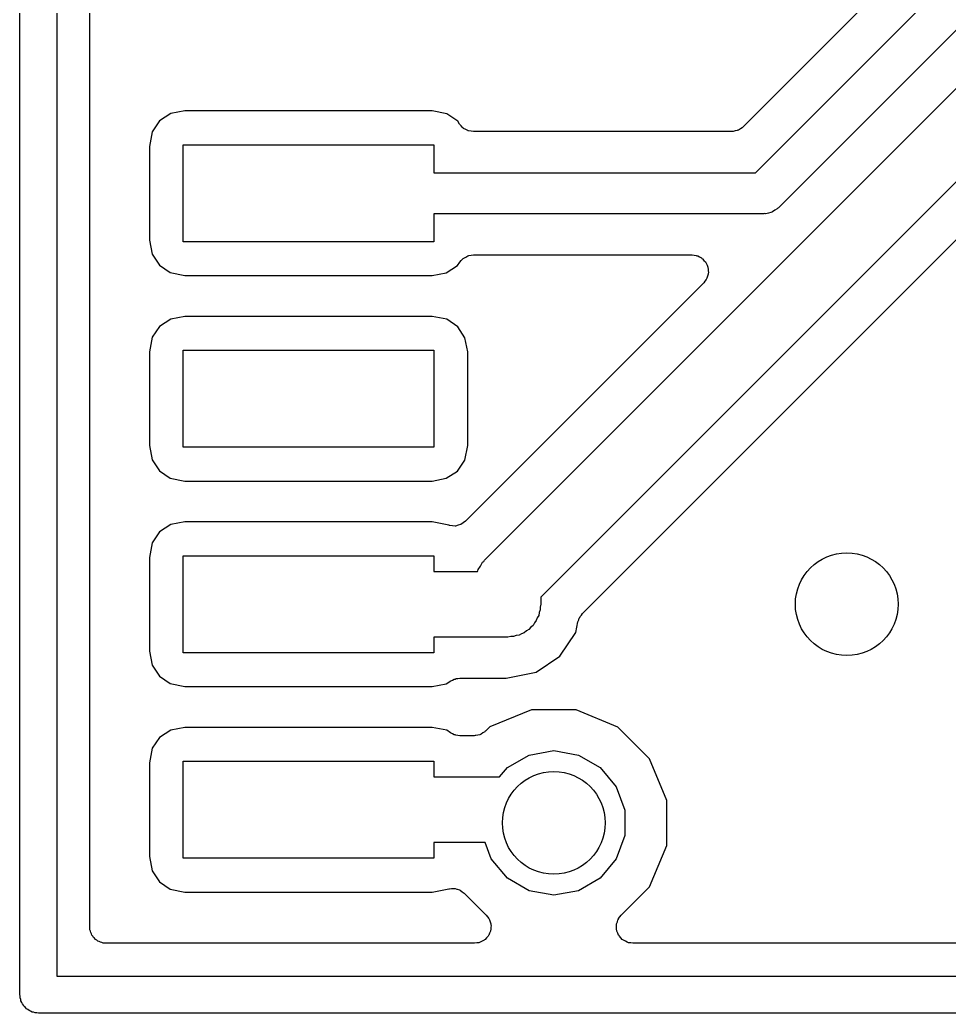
# Model space of a CAD drawing. Extents: x 25.3 to 49.5, y -85 to -25.3.
# Drawn here: x 25.29 to 31.03, y -84.95 to -78.81 of the extents above; entities that cross this region are included whole.
import ezdxf

# ---------------------------------------------------------------- set-up
doc = ezdxf.new("R2010")
doc.units = 0
doc.header["$MEASUREMENT"] = 0
doc.layers.add('BLACK', color=7, linetype='CONTINUOUS')

msp = doc.modelspace()

# ---------------------------------------------------------------- linework, layer by layer
at = {"layer": 'Black'}
for p, q in [((25.2857, -84.836), (25.2857, -25.4)), ((25.5143, -25.5143), (25.5143, -84.7217)), ((25.7175, -84.4169), (25.7175, -72.7267)), ((31.3896, -77.8402), (29.7576, -79.4722)), ((29.8331, -79.756), (31.7272, -77.8619)), ((31.9102, -78.0381), (29.9755, -79.9728)), ((28.1586, -82.1509), (31.3649, -78.9446)), ((31.5928, -79.2915), (28.5055, -82.3788)), ((26.3052, -79.3741), (26.2182, -79.391)), ((27.8347, -79.3741), (26.3052, -79.3741)), ((27.9247, -79.3921), (27.8347, -79.3741)), ((26.1498, -79.4359), (26.1043, -79.5034)), ((26.2182, -79.391), (26.1498, -79.4359)), ((27.9922, -79.4377), (27.9247, -79.3921)), ((28.0043, -79.4562), (27.9922, -79.4377)), ((28.0144, -79.4669), (28.0043, -79.4562)), ((28.0239, -79.4782), (28.0144, -79.4669)), ((28.0265, -79.4797), (28.0239, -79.4782)), ((28.0285, -79.4819), (28.0265, -79.4797)), ((28.0417, -79.4885), (28.0285, -79.4819)), ((28.0545, -79.4959), (28.0417, -79.4885)), ((28.0574, -79.4964), (28.0545, -79.4959)), ((28.06, -79.4977), (28.0574, -79.4964)), ((29.7205, -79.4959), (29.7075, -79.4982)), ((29.7244, -79.4936), (29.7205, -79.4959)), ((29.7287, -79.4925), (29.7244, -79.4936)), ((29.7396, -79.4849), (29.7287, -79.4925)), ((29.7511, -79.4782), (29.7396, -79.4849)), ((29.754, -79.4748), (29.7511, -79.4782)), ((29.7576, -79.4722), (29.754, -79.4748)), ((26.1043, -79.5034), (26.0862, -79.5934)), ((28.0747, -79.4994), (28.06, -79.4977)), ((28.0892, -79.502), (28.0747, -79.4994)), ((29.6858, -79.502), (28.0892, -79.502)), ((29.6902, -79.5012), (29.6858, -79.502)), ((29.6947, -79.5016), (29.6902, -79.5012)), ((29.7075, -79.4982), (29.6947, -79.5016)), ((26.0862, -79.5934), (26.0862, -80.173)), ((26.2954, -80.1827), (26.2954, -79.5833)), ((26.2954, -79.5833), (27.8448, -79.5833)), ((27.8448, -79.5833), (27.8448, -79.756)), ((27.8448, -79.756), (29.8331, -79.756)), ((28.7637, -82.4798), (31.2976, -79.9459)), ((29.9673, -79.9803), (29.953, -79.9886)), ((29.9709, -79.976), (29.9673, -79.9803)), ((29.9755, -79.9728), (29.9709, -79.976)), ((29.8857, -80.01), (27.8448, -80.01)), ((27.8448, -80.01), (27.8448, -80.1827)), ((29.8912, -80.009), (29.8857, -80.01)), ((29.8968, -80.0095), (29.8912, -80.009)), ((29.9128, -80.0052), (29.8968, -80.0095)), ((29.9291, -80.0023), (29.9128, -80.0052)), ((29.934, -79.9995), (29.9291, -80.0023)), ((29.9394, -79.9981), (29.934, -79.9995)), ((29.953, -79.9886), (29.9394, -79.9981)), ((26.0862, -80.173), (26.1031, -80.2599)), ((27.8448, -80.1827), (26.2954, -80.1827)), ((26.1031, -80.2599), (26.148, -80.3283)), ((28.0146, -80.2986), (28.0237, -80.2878)), ((28.0237, -80.2878), (28.0268, -80.286)), ((28.0268, -80.286), (28.0293, -80.2834)), ((28.0293, -80.2834), (28.042, -80.2772)), ((28.042, -80.2772), (28.0542, -80.2701)), ((28.0542, -80.2701), (28.0578, -80.2695)), ((28.0578, -80.2695), (28.061, -80.2679)), ((28.061, -80.2679), (28.0751, -80.2665)), ((28.0751, -80.2665), (28.089, -80.264)), ((28.089, -80.264), (29.441, -80.264)), ((29.441, -80.264), (29.4541, -80.2663)), ((29.4541, -80.2663), (29.4673, -80.2675)), ((29.4673, -80.2675), (29.4714, -80.2694)), ((29.4714, -80.2694), (29.4758, -80.2701)), ((29.4758, -80.2701), (29.4873, -80.2768)), ((29.4873, -80.2768), (29.4993, -80.2824)), ((29.4993, -80.2824), (29.5025, -80.2855)), ((29.5025, -80.2855), (29.5063, -80.2878)), ((29.5063, -80.2878), (29.5149, -80.2979)), ((26.148, -80.3283), (26.2155, -80.3738)), ((27.922, -80.375), (27.9904, -80.3301)), ((27.9904, -80.3301), (28.0048, -80.3088)), ((28.0048, -80.3088), (28.0146, -80.2986)), ((29.5149, -80.2979), (29.5243, -80.3073)), ((29.5243, -80.3073), (29.5262, -80.3114)), ((29.5262, -80.3114), (29.529, -80.3148)), ((29.529, -80.3148), (29.5336, -80.3273)), ((29.5336, -80.3273), (29.5392, -80.3393)), ((29.5392, -80.3393), (29.5396, -80.3438)), ((29.5396, -80.3438), (29.5411, -80.348)), ((29.5411, -80.348), (29.5411, -80.3612)), ((26.2155, -80.3738), (26.3055, -80.3919)), ((26.3055, -80.3919), (27.835, -80.3919)), ((27.835, -80.3919), (27.922, -80.375)), ((29.529, -80.4164), (29.5205, -80.4266)), ((29.5306, -80.4122), (29.529, -80.4164)), ((29.5331, -80.4085), (29.5306, -80.4122)), ((29.5366, -80.3957), (29.5331, -80.4085)), ((29.5411, -80.3832), (29.5366, -80.3957)), ((29.5411, -80.3612), (29.5423, -80.3745)), ((29.5423, -80.3745), (29.5411, -80.3788)), ((29.5411, -80.3788), (29.5411, -80.3832)), ((29.5129, -80.4374), (28.2274, -81.7229)), ((29.5205, -80.4266), (29.5129, -80.4374)), ((26.2182, -80.661), (26.1498, -80.7059)), ((26.3052, -80.6441), (26.2182, -80.661)), ((27.8347, -80.6441), (26.3052, -80.6441)), ((27.9247, -80.6621), (27.8347, -80.6441)), ((27.9922, -80.7077), (27.9247, -80.6621)), ((26.1498, -80.7059), (26.1043, -80.7734)), ((28.0371, -80.7761), (27.9922, -80.7077)), ((26.1043, -80.7734), (26.0862, -80.8634)), ((28.054, -80.863), (28.0371, -80.7761)), ((26.0862, -80.8634), (26.0862, -81.443)), ((26.2954, -81.4527), (26.2954, -80.8533)), ((26.2954, -80.8533), (27.8448, -80.8533)), ((27.8448, -80.8533), (27.8448, -81.4527)), ((28.054, -81.4426), (28.054, -80.863)), ((26.0862, -81.443), (26.1031, -81.5299)), ((27.8448, -81.4527), (26.2954, -81.4527)), ((28.0359, -81.5326), (28.054, -81.4426)), ((26.1031, -81.5299), (26.148, -81.5983)), ((27.9904, -81.6001), (28.0359, -81.5326)), ((26.148, -81.5983), (26.2155, -81.6439)), ((26.2155, -81.6439), (26.3055, -81.6619)), ((27.835, -81.6619), (27.922, -81.645)), ((27.922, -81.645), (27.9904, -81.6001)), ((26.3055, -81.6619), (27.835, -81.6619)), ((28.2274, -81.7229), (28.0397, -81.9106)), ((26.2182, -81.931), (26.1498, -81.9759)), ((26.3052, -81.9141), (26.2182, -81.931)), ((27.8347, -81.9141), (26.3052, -81.9141)), ((27.9366, -81.9345), (27.8347, -81.9141)), ((27.9416, -81.9369), (27.9366, -81.9345)), ((27.9425, -81.937), (27.9416, -81.9369)), ((27.9433, -81.9373), (27.9425, -81.937)), ((27.9601, -81.9385), (27.9433, -81.9373)), ((27.9767, -81.94), (27.9601, -81.9385)), ((27.9776, -81.9397), (27.9767, -81.94)), ((27.9785, -81.9398), (27.9776, -81.9397)), ((27.9946, -81.9352), (27.9785, -81.9398)), ((28.0108, -81.9308), (27.9946, -81.9352)), ((28.0115, -81.9303), (28.0108, -81.9308)), ((28.0124, -81.9301), (28.0115, -81.9303)), ((28.026, -81.9202), (28.0124, -81.9301)), ((28.0397, -81.9106), (28.026, -81.9202)), ((26.1498, -81.9759), (26.1043, -82.0434)), ((26.1043, -82.0434), (26.0862, -82.1334)), ((26.0862, -82.1334), (26.0862, -82.713)), ((26.2954, -82.7227), (26.2954, -82.1233)), ((26.2954, -82.1233), (27.8448, -82.1233)), ((27.8448, -82.1233), (27.8448, -82.2198)), ((28.1181, -82.2087), (28.1334, -82.187)), ((28.1334, -82.187), (28.1466, -82.164)), ((28.1466, -82.164), (28.1535, -82.1582)), ((28.1535, -82.1582), (28.1586, -82.1509)), ((27.8448, -82.2198), (28.1144, -82.2198)), ((28.1144, -82.2198), (28.1158, -82.2174)), ((28.1158, -82.2174), (28.1181, -82.2087)), ((28.5055, -82.3788), (28.5055, -82.423)), ((28.5055, -82.423), (28.5024, -82.4405)), ((28.5024, -82.4405), (28.5024, -82.4583)), ((28.4932, -82.4925), (28.4844, -82.5079)), ((28.4963, -82.475), (28.4932, -82.4925)), ((28.5024, -82.4583), (28.4963, -82.475)), ((28.7434, -82.5087), (28.7466, -82.5041)), ((28.7466, -82.5041), (28.7486, -82.4989)), ((28.7486, -82.4989), (28.7567, -82.4898)), ((28.7567, -82.4898), (28.7637, -82.4798)), ((28.4443, -82.565), (28.4329, -82.5787)), ((28.458, -82.5536), (28.4443, -82.565)), ((28.4668, -82.5382), (28.458, -82.5536)), ((28.4783, -82.5246), (28.4668, -82.5382)), ((28.4844, -82.5079), (28.4783, -82.5246)), ((28.7229, -82.5972), (28.7359, -82.5318)), ((28.7359, -82.5318), (28.7403, -82.5205)), ((28.7403, -82.5205), (28.7434, -82.5087)), ((28.3023, -82.6262), (27.8448, -82.6262)), ((27.8448, -82.6262), (27.8448, -82.7227)), ((28.3198, -82.6231), (28.3023, -82.6262)), ((28.3376, -82.6231), (28.3198, -82.6231)), ((28.3543, -82.617), (28.3376, -82.6231)), ((28.3718, -82.6139), (28.3543, -82.617)), ((28.3872, -82.6051), (28.3718, -82.6139)), ((28.4039, -82.599), (28.3872, -82.6051)), ((28.4175, -82.5875), (28.4039, -82.599)), ((28.4329, -82.5787), (28.4175, -82.5875)), ((28.6242, -82.7449), (28.7229, -82.5972)), ((26.0862, -82.713), (26.1031, -82.7999)), ((27.8448, -82.7227), (26.2954, -82.7227)), ((28.4765, -82.8436), (28.6242, -82.7449)), ((26.1031, -82.7999), (26.148, -82.8683)), ((26.148, -82.8683), (26.2155, -82.9138)), ((28.2923, -82.8802), (28.4765, -82.8436)), ((26.2155, -82.9138), (26.3055, -82.9319)), ((26.3055, -82.9319), (27.835, -82.9319)), ((27.835, -82.9319), (27.922, -82.915)), ((27.922, -82.915), (27.9496, -82.8969)), ((27.9496, -82.8969), (27.9604, -82.8922)), ((27.9604, -82.8922), (27.9706, -82.8863)), ((27.9706, -82.8863), (27.9765, -82.8853)), ((27.9765, -82.8853), (27.982, -82.8829)), ((27.982, -82.8829), (27.9938, -82.8822)), ((27.9938, -82.8822), (28.0054, -82.8802)), ((28.0054, -82.8802), (28.2923, -82.8802)), ((28.4479, -83.0757), (28.191, -83.1818)), ((28.7257, -83.0759), (28.4479, -83.0757)), ((28.9824, -83.1825), (28.7257, -83.0759)), ((26.2182, -83.201), (26.1498, -83.2459)), ((26.3052, -83.1841), (26.2182, -83.201)), ((27.8347, -83.1841), (26.3052, -83.1841)), ((27.9247, -83.2021), (27.8347, -83.1841)), ((27.9488, -83.2184), (27.9247, -83.2021)), ((27.9601, -83.2235), (27.9488, -83.2184)), ((27.9709, -83.2297), (27.9601, -83.2235)), ((27.9761, -83.2306), (27.9709, -83.2297)), ((27.981, -83.2328), (27.9761, -83.2306)), ((27.9934, -83.2336), (27.981, -83.2328)), ((28.0056, -83.2358), (27.9934, -83.2336)), ((28.0949, -83.2358), (28.0056, -83.2358)), ((28.0993, -83.235), (28.0949, -83.2358)), ((28.1037, -83.2354), (28.0993, -83.235)), ((28.1165, -83.232), (28.1037, -83.2354)), ((28.1297, -83.2297), (28.1165, -83.232)), ((28.1335, -83.2275), (28.1297, -83.2297)), ((28.1378, -83.2263), (28.1335, -83.2275)), ((28.1487, -83.2187), (28.1378, -83.2263)), ((28.1602, -83.212), (28.1487, -83.2187)), ((28.1631, -83.2086), (28.1602, -83.212)), ((28.1667, -83.2061), (28.1631, -83.2086)), ((28.191, -83.1818), (28.1667, -83.2061)), ((29.1787, -83.3791), (28.9824, -83.1825)), ((26.1498, -83.2459), (26.1043, -83.3134)), ((26.1043, -83.3134), (26.0862, -83.4034)), ((28.2994, -83.4325), (28.4336, -83.355)), ((28.4336, -83.355), (28.5862, -83.3281)), ((28.5862, -83.3281), (28.7388, -83.355)), ((28.7388, -83.355), (28.873, -83.4325)), ((26.0862, -83.4034), (26.0862, -83.983)), ((26.2954, -83.9927), (26.2954, -83.3933)), ((26.2954, -83.3933), (27.8448, -83.3933)), ((27.8448, -83.3933), (27.8448, -83.4898)), ((29.2848, -83.636), (29.1787, -83.3791)), ((28.2513, -83.4898), (28.2994, -83.4325)), ((28.873, -83.4325), (28.9726, -83.5512)), ((27.8448, -83.4898), (28.2513, -83.4898)), ((28.9726, -83.5512), (29.0256, -83.6968)), ((29.2846, -83.9138), (29.2848, -83.636)), ((29.0256, -83.6968), (29.0256, -83.8518)), ((29.0256, -83.8518), (28.9726, -83.9974)), ((28.1629, -83.8962), (27.8448, -83.8962)), ((27.8448, -83.8962), (27.8448, -83.9927)), ((28.1998, -83.9974), (28.1629, -83.8962)), ((29.178, -84.1705), (29.2846, -83.9138)), ((26.0862, -83.983), (26.1031, -84.0699)), ((27.8448, -83.9927), (26.2954, -83.9927)), ((28.2994, -84.1161), (28.1998, -83.9974)), ((28.9726, -83.9974), (28.873, -84.1161)), ((26.1031, -84.0699), (26.148, -84.1383)), ((26.148, -84.1383), (26.2155, -84.1838)), ((28.4336, -84.1936), (28.2994, -84.1161)), ((28.873, -84.1161), (28.7388, -84.1936)), ((26.2155, -84.1838), (26.3055, -84.2019)), ((26.3055, -84.2019), (27.835, -84.2019)), ((27.835, -84.2019), (27.9374, -84.182)), ((27.9374, -84.182), (27.9375, -84.182)), ((27.9375, -84.182), (27.9376, -84.182)), ((27.9376, -84.182), (27.9417, -84.1812)), ((27.9417, -84.1812), (27.9537, -84.181)), ((27.9537, -84.181), (27.9539, -84.181)), ((27.9539, -84.181), (27.9702, -84.1796)), ((27.9702, -84.1796), (27.9714, -84.1799)), ((27.9714, -84.1799), (27.9727, -84.1798)), ((27.9727, -84.1798), (27.9754, -84.1806)), ((27.9754, -84.1806), (27.9769, -84.1806)), ((27.9769, -84.1806), (27.9867, -84.1839)), ((27.9867, -84.1839), (27.9884, -84.1845)), ((27.9884, -84.1845), (28.0043, -84.1887)), ((28.0043, -84.1887), (28.0053, -84.1895)), ((28.0053, -84.1895), (28.0066, -84.1898)), ((28.0066, -84.1898), (28.009, -84.1917)), ((28.009, -84.1917), (28.0103, -84.1921)), ((28.0103, -84.1921), (28.0174, -84.1978)), ((28.0174, -84.1978), (28.0197, -84.1996)), ((28.0197, -84.1996), (28.0332, -84.209)), ((28.0332, -84.209), (28.1691, -84.3451)), ((28.5862, -84.2205), (28.4336, -84.1936)), ((28.7388, -84.1936), (28.5862, -84.2205)), ((29.0032, -84.345), (29.178, -84.1705)), ((28.1691, -84.3451), (28.1766, -84.356)), ((28.9955, -84.3559), (29.0032, -84.345)), ((28.1766, -84.356), (28.1851, -84.3661)), ((28.1851, -84.3661), (28.1867, -84.3703)), ((28.1867, -84.3703), (28.1893, -84.374)), ((28.1893, -84.374), (28.1927, -84.3868)), ((28.1927, -84.3868), (28.1972, -84.3993)), ((28.1972, -84.3993), (28.1972, -84.4038)), ((28.1972, -84.4038), (28.1984, -84.4081)), ((28.1984, -84.4081), (28.1972, -84.4213)), ((28.9738, -84.408), (28.9749, -84.4037)), ((28.9749, -84.4212), (28.9738, -84.408)), ((28.9749, -84.3993), (28.9795, -84.3867)), ((28.9749, -84.4037), (28.9749, -84.3993)), ((28.9795, -84.3867), (28.9829, -84.3739)), ((28.9829, -84.3739), (28.9855, -84.3703)), ((28.9855, -84.3703), (28.987, -84.3661)), ((28.987, -84.3661), (28.9955, -84.3559)), ((25.719, -84.4257), (25.7175, -84.4169)), ((25.719, -84.4345), (25.719, -84.4257)), ((25.7221, -84.4429), (25.719, -84.4345)), ((25.7236, -84.4516), (25.7221, -84.4429)), ((25.7281, -84.4593), (25.7236, -84.4516)), ((25.7311, -84.4677), (25.7281, -84.4593)), ((25.7368, -84.4745), (25.7311, -84.4677)), ((28.1851, -84.4677), (28.1822, -84.4712)), ((28.1897, -84.4553), (28.1851, -84.4677)), ((28.1953, -84.4433), (28.1897, -84.4553)), ((28.1957, -84.4388), (28.1953, -84.4433)), ((28.1972, -84.4345), (28.1957, -84.4388)), ((28.1972, -84.4213), (28.1972, -84.4345)), ((28.9749, -84.4345), (28.9749, -84.4212)), ((28.9764, -84.4387), (28.9749, -84.4345)), ((28.9768, -84.4431), (28.9764, -84.4387)), ((28.9824, -84.4552), (28.9768, -84.4431)), ((28.987, -84.4677), (28.9824, -84.4552)), ((28.9898, -84.4711), (28.987, -84.4677)), ((25.7413, -84.4822), (25.7368, -84.4745)), ((25.7481, -84.4879), (25.7413, -84.4822)), ((25.7538, -84.4947), (25.7481, -84.4879)), ((25.7615, -84.4992), (25.7538, -84.4947)), ((25.7683, -84.5049), (25.7615, -84.4992)), ((25.7767, -84.5079), (25.7683, -84.5049)), ((25.7844, -84.5124), (25.7767, -84.5079)), ((25.7931, -84.5139), (25.7844, -84.5124)), ((25.8015, -84.517), (25.7931, -84.5139)), ((25.8103, -84.517), (25.8015, -84.517)), ((25.8191, -84.5185), (25.8103, -84.517)), ((28.0972, -84.5185), (25.8191, -84.5185)), ((28.1102, -84.5162), (28.0972, -84.5185)), ((28.1234, -84.5151), (28.1102, -84.5162)), ((28.1275, -84.5132), (28.1234, -84.5151)), ((28.1319, -84.5124), (28.1275, -84.5132)), ((28.1434, -84.5058), (28.1319, -84.5124)), ((28.1554, -84.5002), (28.1434, -84.5058)), ((28.1585, -84.497), (28.1554, -84.5002)), ((28.1625, -84.4947), (28.1585, -84.497)), ((28.171, -84.4846), (28.1625, -84.4947)), ((28.1803, -84.4752), (28.171, -84.4846)), ((28.1822, -84.4712), (28.1803, -84.4752)), ((28.9917, -84.4751), (28.9898, -84.4711)), ((29.0011, -84.4845), (28.9917, -84.4751)), ((29.0097, -84.4947), (29.0011, -84.4845)), ((29.0135, -84.4969), (29.0097, -84.4947)), ((29.0166, -84.5001), (29.0135, -84.4969)), ((29.0287, -84.5057), (29.0166, -84.5001)), ((29.0402, -84.5124), (29.0287, -84.5057)), ((29.0446, -84.5131), (29.0402, -84.5124)), ((29.0486, -84.515), (29.0446, -84.5131)), ((29.0619, -84.5162), (29.0486, -84.515)), ((29.075, -84.5185), (29.0619, -84.5162)), ((31.2423, -84.5185), (29.075, -84.5185)), ((25.5143, -84.7217), (49.2506, -84.7217)), ((25.2874, -84.8458), (25.2857, -84.836)), ((25.2874, -84.8558), (25.2874, -84.8458)), ((25.2909, -84.8652), (25.2874, -84.8558)), ((25.2926, -84.8751), (25.2909, -84.8652)), ((25.2976, -84.8838), (25.2926, -84.8751)), ((25.301, -84.8931), (25.2976, -84.8838)), ((25.3074, -84.9008), (25.301, -84.8931)), ((25.3124, -84.9095), (25.3074, -84.9008)), ((25.3201, -84.9159), (25.3124, -84.9095)), ((25.3265, -84.9236), (25.3201, -84.9159)), ((25.3352, -84.9286), (25.3265, -84.9236)), ((25.3428, -84.935), (25.3352, -84.9286)), ((25.3522, -84.9384), (25.3428, -84.935)), ((25.3609, -84.9434), (25.3522, -84.9384)), ((25.3708, -84.9451), (25.3609, -84.9434)), ((25.3802, -84.9486), (25.3708, -84.9451)), ((25.3902, -84.9486), (25.3802, -84.9486)), ((25.4, -84.9503), (25.3902, -84.9486)), ((49.3649, -84.9503), (25.4, -84.9503))]:
    msp.add_line(p, q, dxfattribs=at)
for centre in [(30.3974, -82.423), (28.5862, -83.7743)]:
    msp.add_circle(centre, 0.3175, dxfattribs=at)

doc.saveas('drawing.dxf')
